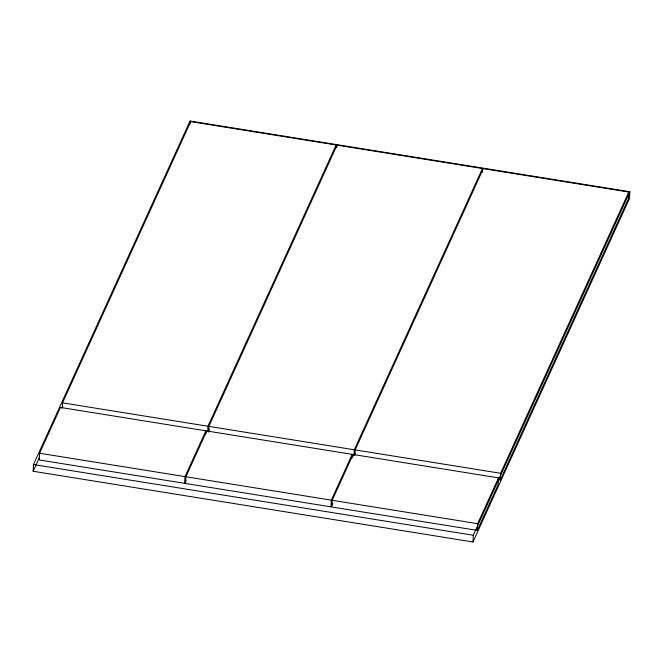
<?xml version="1.0" encoding="UTF-8"?>
<svg xmlns="http://www.w3.org/2000/svg" width="663" height="663" viewBox="0 0 663 663"><rect width="100%" height="100%" fill="white"/><g stroke="black" fill="none" stroke-linecap="round" stroke-linejoin="round"><path stroke-width="0.99" d="M33.15 471.269L33.481 464.556L190.032 121.022L629.85 191.731L629.519 198.444L472.968 541.978L33.15 471.269L39.581 457.147M205.696 434.655L205.886 430.817L60.449 407.438L39.573 453.243L39.25 459.956L184.679 483.335L185.955 480.534M62.305 407.654L62.537 402.855L190.704 121.627L336.133 145.006L335.992 147.882M189.842 124.859L190.032 121.022M184.679 483.335L185.01 476.622L205.886 430.817M352.012 458.183L352.194 454.346L206.765 430.958L185.889 476.763L185.557 483.476L330.994 506.863L332.693 503.126M207.734 431.033L207.967 426.243L336.133 145.006M208.572 432.135L208.853 426.384L337.019 145.147L482.449 168.526L482.258 172.363M336.92 147.062L337.019 145.147M330.994 506.863L331.318 500.142L352.194 454.346M332.204 500.292L331.873 507.004L477.302 530.383L498.178 484.578L498.51 477.866L353.072 454.486L332.204 500.292L477.633 523.671L498.51 477.866M352.981 456.401L353.072 454.486M354.001 455.514L354.282 449.763L482.449 168.526M354.929 454.702L355.161 449.904L483.327 168.667L628.764 192.046L628.433 198.767L500.267 479.995L498.236 479.672M472.968 541.978L473.299 535.265L629.85 191.731M477.302 530.383L477.633 523.671M500.267 479.995L500.598 473.283L628.764 192.046M61.891 408.209L62.745 406.328M208.497 431.074L209.359 429.193M354.382 455.539L355.244 453.658M62.537 402.855L207.967 426.243M208.853 426.384L354.282 449.763M355.161 449.904L500.598 473.283M39.573 453.243L185.01 476.622M185.889 476.763L331.318 500.142M33.481 464.556L473.299 535.265"/></g></svg>
